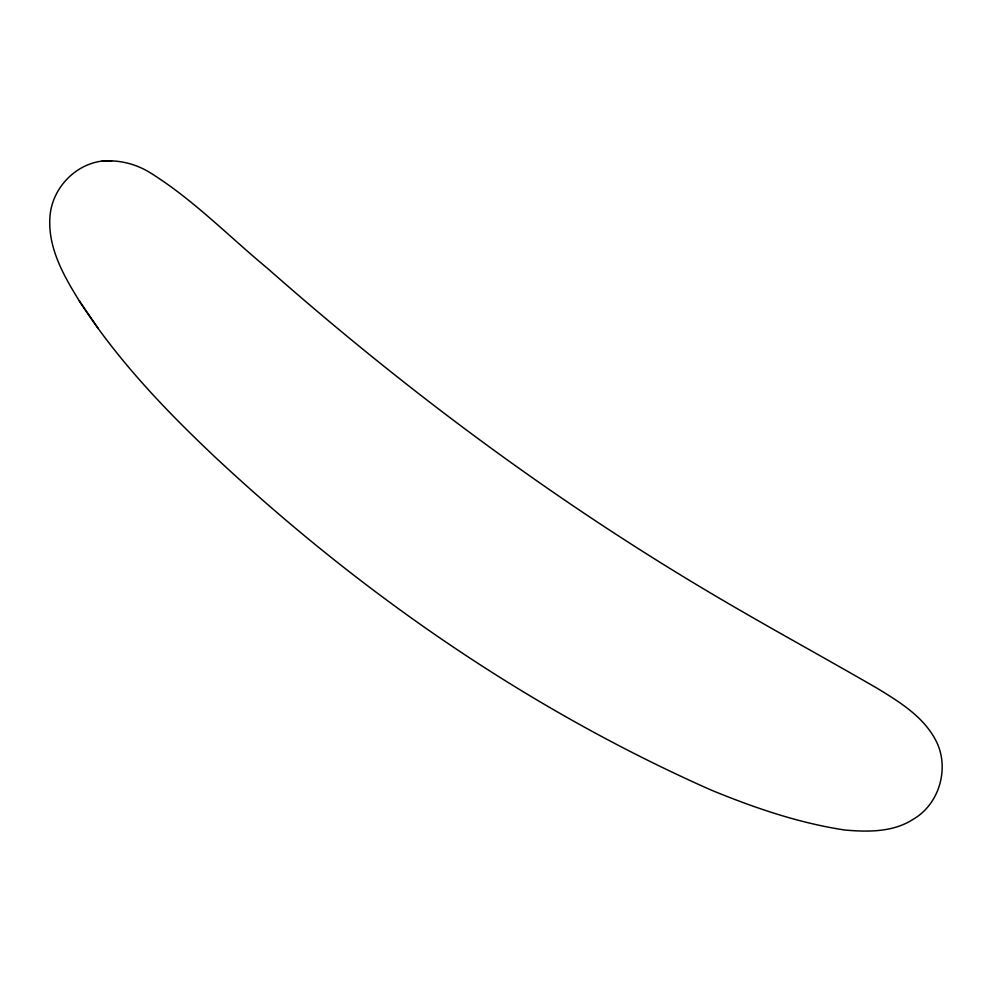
<?xml version="1.0" encoding="UTF-8"?>
<svg xmlns="http://www.w3.org/2000/svg" width="992" height="992" viewBox="0 0 992 992"><rect width="100%" height="100%" fill="white"/><g stroke="black" fill="none" stroke-linecap="round" stroke-linejoin="round"><path stroke-width="1.49" d="M102.102 161.051C74.698 164.548 52.353 188.443 50.022 215.859C47.318 246.847 63.476 275.516 79.323 300.898C117.019 359.712 165.602 410.452 216.256 458.168C362.055 594.171 528.575 709.144 711.103 790.041C754.218 807.773 798.734 823.087 844.986 830.044C868.062 832.065 893.184 832.325 913.334 819.206C939.598 803.917 949.79 767.895 936.076 740.9C923.701 716.757 899.645 701.989 877.238 688.324C824.997 658.056 771.95 629.176 719.907 598.548C558.657 503.886 407.824 392.076 267.642 268.472C228.594 236.195 192.944 199.218 149.705 172.447C135.495 163.692 118.693 159.7 102.102 161.051L111.687 161.113L106.987 161.064M79.323 300.898L98.158 328.426"/></g></svg>
